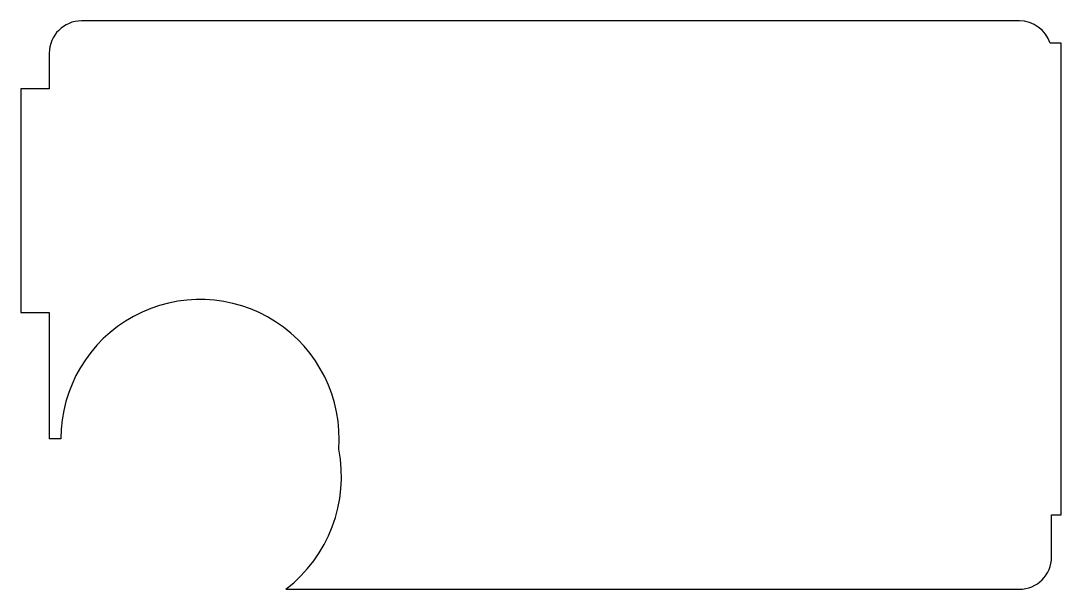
# Model space of a CAD drawing. Header units: millimetres. Extents: x 187 to 324, y -9 to 66.
import ezdxf

# ---------------------------------------------------------------- set-up
doc = ezdxf.new("R2010")
doc.units = ezdxf.units.MM

msp = doc.modelspace()

# ---------------------------------------------------------------- linework, layer by layer
for p, q in [((318.82, 65.92), (195.47, 65.92)), ((324.32, 63), (322.86, 63)), ((324.32, 1), (324.32, 63)), ((191.22, 61.67), (191.22, 57)), ((191.22, 57), (187.47, 57)), ((187.47, 57), (187.47, 27.6)), ((187.47, 27.6), (191.22, 27.6)), ((191.22, 27.6), (191.22, 11)), ((192.75, 11), (191.22, 11)), ((323.07, -4.53), (323.07, 1)), ((323.07, 1), (324.32, 1)), ((222.35, -8.78), (318.82, -8.78))]:
    msp.add_line(p, q)
for centre, radius, start, end in [((195.47, 61.67), 4.25, 90, 180), ((318.82, 61.67), 4.25, 18.1656, 90), ((211.05, 11), 18.3, 355.6344, 540), ((211.05, 6), 18.6, 307.4056, 371.1819), ((318.82, -4.53), 4.25, 270, 360)]:
    msp.add_arc(centre, radius, start, end)

doc.saveas('drawing.dxf')
